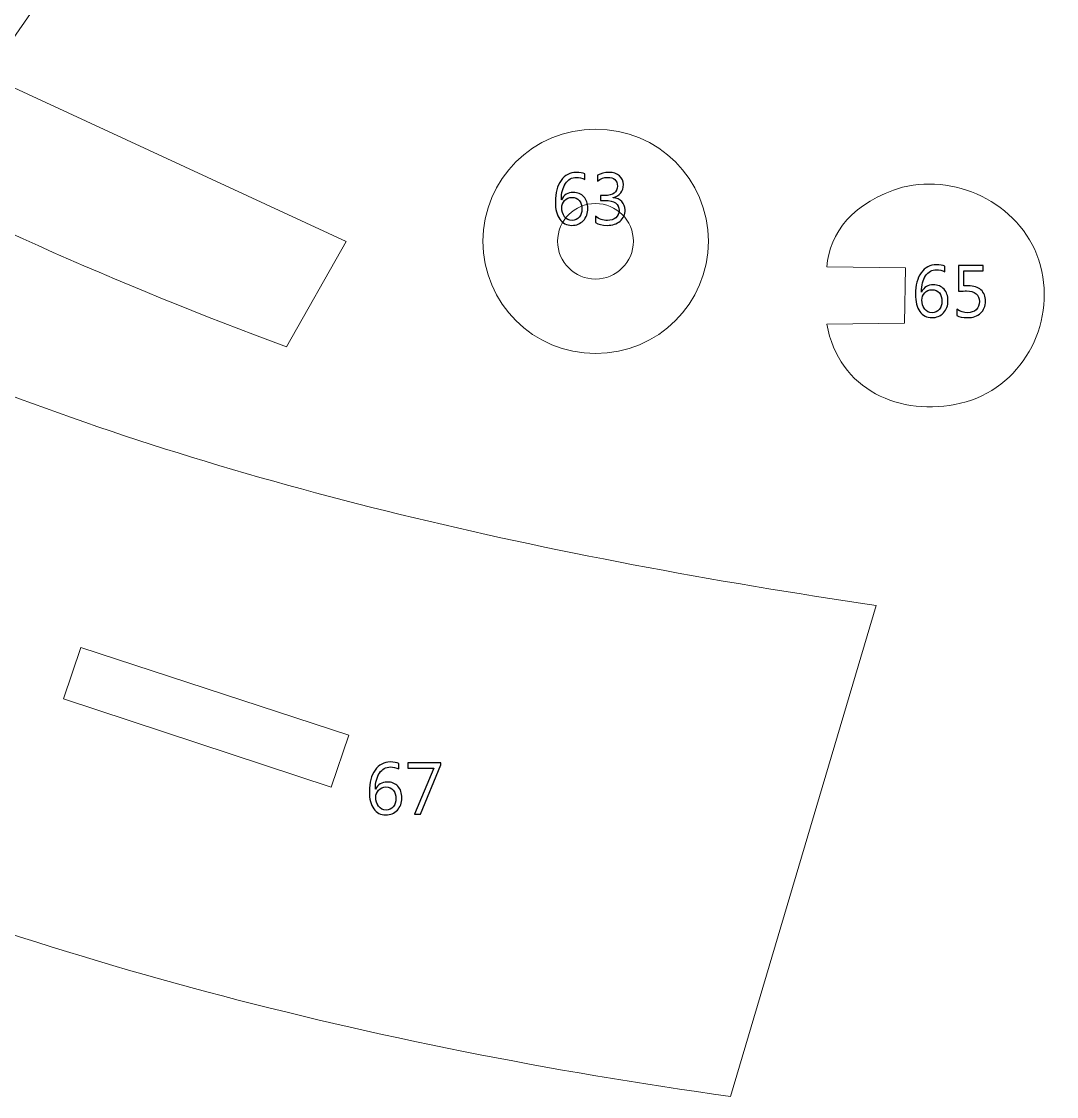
# Model space of a CAD drawing. Header units: centimetres. Extents: x -19.4 to 19.9, y -26.5 to 22.7.
# Drawn here: x 13.74 to 19.73, y -18.12 to -11.9 of the extents above; entities that cross this region are included whole.
import ezdxf

# ---------------------------------------------------------------- set-up
doc = ezdxf.new("R2010")
doc.units = ezdxf.units.CM
doc.header["$MEASUREMENT"] = 0
doc.layers.add('Camada 1', color=7, linetype='Continuous')

msp = doc.modelspace()

# ---------------------------------------------------------------- linework, layer by layer
at = {"layer": 'Camada 1', "color": 7, "lineweight": 9}
for centre, major_axis, ratio in [((17.06208, -13.17272), (0.65257, 0), 0.9956633), ((17.06121, -13.17267), (0.2195, 0), 0.995672)]:
    msp.add_ellipse(centre, major_axis=major_axis, ratio=ratio, dxfattribs=at)
for points, knots in [([(7.19645, -11.39078), (7.17834, -11.4777), (7.15261, -11.53528), (7.10658, -11.64964), (7.10658, -11.64964), (7.00426, -11.94824), (6.9458, -12.1205), (7.2625, -12.23736), (7.2625, -12.23736), (7.42524, -12.2847), (7.56222, -12.33634), (7.67792, -12.39158), (7.67792, -12.39158), (8.25612, -12.63074), (8.28379, -13.49284), (8.06222, -14.07244), (8.06222, -14.07244), (7.90312, -14.33174), (8.12985, -14.64468), (8.34635, -14.5721), (8.34635, -14.5721), (8.34635, -14.5721), (10.51261, -13.85516), (10.51261, -13.85516), (10.51261, -13.85516), (10.45027, -13.62004), (10.3866, -13.39248), (10.30282, -13.1574), (10.30282, -13.1574), (10.30282, -13.1574), (9.75943, -13.37982), (9.75943, -13.37982), (9.75943, -13.37982), (9.75943, -13.37982), (9.65196, -13.0734), (9.65196, -13.0734), (9.65196, -13.0734), (9.65196, -13.0734), (10.19293, -12.83964), (10.19293, -12.83964), (10.19293, -12.83964), (10.07545, -12.58512), (9.97469, -12.34292), (9.8446, -12.10114), (9.8446, -12.10114), (9.8446, -12.10114), (9.28561, -12.41004), (9.28561, -12.41004), (9.28561, -12.41004), (9.28561, -12.41004), (9.11823, -12.13246), (9.11823, -12.13246), (9.11823, -12.13246), (9.11823, -12.13246), (9.67372, -11.81196), (9.67372, -11.81196), (9.67372, -11.81196), (9.54626, -11.59628), (9.42556, -11.4123), (9.2911, -11.21652), (9.2911, -11.21652), (9.2911, -11.21652), (8.7758, -11.55694), (8.7758, -11.55694), (8.7758, -11.55694), (8.7758, -11.55694), (8.59966, -11.28924), (8.59966, -11.28924), (8.59966, -11.28924), (8.59966, -11.28924), (9.08363, -10.9607), (9.08363, -10.9607), (9.08363, -10.9607), (8.93983, -10.76064), (8.80629, -10.5467), (8.67396, -10.342), (8.67396, -10.342), (8.67396, -10.342), (8.14573, -10.66632), (8.14573, -10.66632), (8.14573, -10.66632), (8.14573, -10.66632), (8.00262, -10.38486), (8.00262, -10.38486), (8.00262, -10.38486), (8.00262, -10.38486), (8.52443, -10.04256), (8.52443, -10.04256), (8.52443, -10.04256), (8.0212, -9.0515), (8.70751, -8.2985), (9.46802, -8.13704), (9.46802, -8.13704), (11.09261, -7.8101), (12.4897, -7.95706), (13.98482, -8.7694), (13.98482, -8.7694), (14.99996, -9.29474), (16.00137, -9.92246), (16.99467, -10.55402), (16.99467, -10.55402), (17.6037, -10.88394), (18.02344, -11.20762), (18.71948, -11.44536), (18.71948, -11.44536), (18.93572, -11.51192), (19.05844, -11.5514), (19.13972, -11.50868), (19.13972, -11.50868), (19.46327, -10.98524), (19.65925, -10.21248), (19.61815, -8.4746), (19.61815, -8.4746), (19.50839, -6.9784), (19.39746, -6.24118), (19.06685, -5.72082), (19.06685, -5.72082), (18.54663, -5.42754), (16.84974, -5.4812), (14.59497, -5.70444), (14.59497, -5.70444), (13.02089, -5.8212), (11.37442, -6.12376), (9.63661, -6.09544), (9.63661, -6.09544), (8.8524, -6.07016), (8.2565, -5.0562), (7.49029, -3.89738), (7.49029, -3.89738), (7.07465, -3.96578), (6.73533, -3.89846), (6.51279, -3.7086), (6.51279, -3.7086), (6.29751, -3.49826), (6.17681, -3.24938), (6.18123, -2.95512), (6.18123, -2.95512), (6.18213, -2.87114), (6.12349, -2.8403), (6.03036, -2.87408), (6.03036, -2.87408), (4.90413, -3.1053), (3.83605, -3.23604), (2.85293, -3.22862), (2.85293, -3.22862), (2.85293, -3.22862), (2.20467, -3.24034), (2.20467, -3.24034), (2.20467, -3.24034), (1.31001, -3.25706), (0.76008, -3.42442), (0.61744, -3.98142), (0.61744, -3.98142), (0.5844, -4.14354), (0.59169, -5.23704), (0.59013, -5.44748), (0.59013, -5.44748), (0.59013, -5.44748), (0.59369, -7.65022), (0.59369, -7.65022), (0.59369, -7.65022), (0.59369, -7.65022), (2.63687, -7.653), (2.63687, -7.653), (2.63687, -7.653), (2.63687, -7.653), (2.63373, -7.97834), (2.63373, -7.97834), (2.63373, -7.97834), (2.63373, -7.97834), (0.59327, -7.98396), (0.59327, -7.98396), (0.59327, -7.98396), (0.59327, -7.98396), (0.6027, -10.72576), (0.6027, -10.72576), (0.6027, -10.72576), (0.6027, -10.72576), (1.1918, -10.78494), (1.1918, -10.78494), (1.1918, -10.78494), (1.1918, -10.78494), (1.47828, -9.17798), (1.47828, -9.17798), (1.47828, -9.17798), (1.47828, -9.17798), (3.30648, -9.44822), (3.30648, -9.44822), (3.30648, -9.44822), (3.30648, -9.44822), (3.00578, -10.99664), (3.00578, -10.99664), (3.00578, -10.99664), (3.00578, -10.99664), (3.96695, -11.09554), (3.96695, -11.09554), (3.96695, -11.09554), (3.97141, -10.7116), (4.01579, -10.34626), (4.11147, -10.00816), (4.11147, -10.00816), (4.24042, -9.56108), (4.39908, -9.2238), (4.63538, -9.14708), (4.63538, -9.14708), (4.63538, -9.14708), (6.56322, -9.14732), (6.56322, -9.14732), (6.56322, -9.14732), (6.70063, -9.15452), (6.76234, -9.3749), (6.71689, -9.719), (6.71689, -9.719), (6.68061, -10.09176), (6.42141, -10.4), (6.28219, -10.7906), (6.28219, -10.7906), (6.19002, -11.04918), (6.21334, -11.09912), (6.41761, -11.09774), (6.41761, -11.09774), (6.41761, -11.09774), (7.05509, -11.09466), (7.05509, -11.09466), (7.05509, -11.09466), (7.14054, -11.12192), (7.21906, -11.23272), (7.19645, -11.39078)], [0, 0, 0, 0, 0.0172414, 0.0172414, 0.0172414, 0.0172414, 0.0344828, 0.0344828, 0.0344828, 0.0344828, 0.0517241, 0.0517241, 0.0517241, 0.0517241, 0.0689655, 0.0689655, 0.0689655, 0.0689655, 0.0862069, 0.0862069, 0.0862069, 0.0862069, 0.1034483, 0.1034483, 0.1034483, 0.1034483, 0.1206897, 0.1206897, 0.1206897, 0.1206897, 0.137931, 0.137931, 0.137931, 0.137931, 0.1551724, 0.1551724, 0.1551724, 0.1551724, 0.1724138, 0.1724138, 0.1724138, 0.1724138, 0.1896552, 0.1896552, 0.1896552, 0.1896552, 0.2068966, 0.2068966, 0.2068966, 0.2068966, 0.2241379, 0.2241379, 0.2241379, 0.2241379, 0.2413793, 0.2413793, 0.2413793, 0.2413793, 0.2586207, 0.2586207, 0.2586207, 0.2586207, 0.2758621, 0.2758621, 0.2758621, 0.2758621, 0.2931034, 0.2931034, 0.2931034, 0.2931034, 0.3103448, 0.3103448, 0.3103448, 0.3103448, 0.3275862, 0.3275862, 0.3275862, 0.3275862, 0.3448276, 0.3448276, 0.3448276, 0.3448276, 0.362069, 0.362069, 0.362069, 0.362069, 0.3793103, 0.3793103, 0.3793103, 0.3793103, 0.3965517, 0.3965517, 0.3965517, 0.3965517, 0.4137931, 0.4137931, 0.4137931, 0.4137931, 0.4310345, 0.4310345, 0.4310345, 0.4310345, 0.4482759, 0.4482759, 0.4482759, 0.4482759, 0.4655172, 0.4655172, 0.4655172, 0.4655172, 0.4827586, 0.4827586, 0.4827586, 0.4827586, 0.5, 0.5, 0.5, 0.5, 0.5172414, 0.5172414, 0.5172414, 0.5172414, 0.5344828, 0.5344828, 0.5344828, 0.5344828, 0.5517241, 0.5517241, 0.5517241, 0.5517241, 0.5689655, 0.5689655, 0.5689655, 0.5689655, 0.5862069, 0.5862069, 0.5862069, 0.5862069, 0.6034483, 0.6034483, 0.6034483, 0.6034483, 0.6206897, 0.6206897, 0.6206897, 0.6206897, 0.637931, 0.637931, 0.637931, 0.637931, 0.6551724, 0.6551724, 0.6551724, 0.6551724, 0.6724138, 0.6724138, 0.6724138, 0.6724138, 0.6896552, 0.6896552, 0.6896552, 0.6896552, 0.7068966, 0.7068966, 0.7068966, 0.7068966, 0.7241379, 0.7241379, 0.7241379, 0.7241379, 0.7413793, 0.7413793, 0.7413793, 0.7413793, 0.7586207, 0.7586207, 0.7586207, 0.7586207, 0.7758621, 0.7758621, 0.7758621, 0.7758621, 0.7931034, 0.7931034, 0.7931034, 0.7931034, 0.8103448, 0.8103448, 0.8103448, 0.8103448, 0.8275862, 0.8275862, 0.8275862, 0.8275862, 0.8448276, 0.8448276, 0.8448276, 0.8448276, 0.862069, 0.862069, 0.862069, 0.862069, 0.8793103, 0.8793103, 0.8793103, 0.8793103, 0.8965517, 0.8965517, 0.8965517, 0.8965517, 0.9137931, 0.9137931, 0.9137931, 0.9137931, 0.9310345, 0.9310345, 0.9310345, 0.9310345, 0.9482759, 0.9482759, 0.9482759, 0.9482759, 0.9655172, 0.9655172, 0.9655172, 0.9655172, 1, 1, 1, 1]), ([(9.93121, -10.94648), (9.93121, -10.94648), (11.92697, -8.74734), (11.92697, -8.74734), (11.92697, -8.74734), (13.38951, -9.7434), (14.99683, -10.55588), (16.74211, -11.19342), (16.74211, -11.19342), (16.74211, -11.19342), (16.34909, -11.85574), (16.34909, -11.85574), (16.34909, -11.85574), (16.34909, -11.85574), (14.40107, -10.97), (14.40107, -10.97), (14.40107, -10.97), (14.40107, -10.97), (13.53987, -12.21242), (13.53987, -12.21242), (13.53987, -12.21242), (13.53987, -12.21242), (15.61777, -13.17442), (15.61777, -13.17442), (15.61777, -13.17442), (15.61777, -13.17442), (15.27133, -13.78306), (15.27133, -13.78306), (15.27133, -13.78306), (13.30771, -13.05998), (11.53683, -12.10334), (9.93121, -10.94648)], [0, 0, 0, 0, 0.1111111, 0.1111111, 0.1111111, 0.1111111, 0.2222222, 0.2222222, 0.2222222, 0.2222222, 0.3333333, 0.3333333, 0.3333333, 0.3333333, 0.4444444, 0.4444444, 0.4444444, 0.4444444, 0.5555556, 0.5555556, 0.5555556, 0.5555556, 0.6666667, 0.6666667, 0.6666667, 0.6666667, 0.7777778, 0.7777778, 0.7777778, 0.7777778, 1, 1, 1, 1]), ([(18.85047, -13.64656), (18.85047, -13.64656), (18.85609, -13.32634), (18.85609, -13.32634), (18.85609, -13.32634), (18.85609, -13.32634), (18.40037, -13.32034), (18.40037, -13.32034), (18.40037, -13.32034), (18.41571, -13.12668), (18.55053, -12.94306), (18.83885, -12.8599), (18.83885, -12.8599), (19.16195, -12.778), (19.54449, -12.96752), (19.63735, -13.31408), (19.63735, -13.31408), (19.73021, -13.66064), (19.52325, -14.02866), (19.17519, -14.11056), (19.17519, -14.11056), (18.82713, -14.19246), (18.46859, -14.03476), (18.40069, -13.65188), (18.40069, -13.65188), (18.40069, -13.65188), (18.85047, -13.64656), (18.85047, -13.64656)], [0, 0, 0, 0, 0.125, 0.125, 0.125, 0.125, 0.25, 0.25, 0.25, 0.25, 0.375, 0.375, 0.375, 0.375, 0.5, 0.5, 0.5, 0.5, 0.625, 0.625, 0.625, 0.625, 0.75, 0.75, 0.75, 0.75, 1, 1, 1, 1]), ([(11.65925, -13.7915), (11.65925, -13.7915), (13.13513, -14.46908), (13.13513, -14.46908), (13.13513, -14.46908), (13.13513, -14.46908), (13.43127, -13.96966), (13.43127, -13.96966), (13.43127, -13.96966), (14.99609, -14.59354), (16.77791, -15.00016), (18.68551, -15.28084), (18.68551, -15.28084), (18.68551, -15.28084), (17.84185, -18.12468), (17.84185, -18.12468), (17.84185, -18.12468), (15.74639, -17.83198), (13.79661, -17.32058), (12.01115, -16.56244), (12.01115, -16.56244), (12.01115, -16.56244), (12.27505, -16.05978), (12.27505, -16.05978), (12.27505, -16.05978), (12.27505, -16.05978), (10.82839, -15.42656), (10.82839, -15.42656), (10.82839, -15.42656), (10.82839, -15.42656), (11.65925, -13.7915), (11.65925, -13.7915)], [0, 0, 0, 0, 0.1111111, 0.1111111, 0.1111111, 0.1111111, 0.2222222, 0.2222222, 0.2222222, 0.2222222, 0.3333333, 0.3333333, 0.3333333, 0.3333333, 0.4444444, 0.4444444, 0.4444444, 0.4444444, 0.5555556, 0.5555556, 0.5555556, 0.5555556, 0.6666667, 0.6666667, 0.6666667, 0.6666667, 0.7777778, 0.7777778, 0.7777778, 0.7777778, 1, 1, 1, 1]), ([(14.08195, -15.52386), (14.08195, -15.52386), (13.98133, -15.82212), (13.98133, -15.82212), (13.98133, -15.82212), (13.98133, -15.82212), (15.53105, -16.33398), (15.53105, -16.33398), (15.53105, -16.33398), (15.53105, -16.33398), (15.63369, -16.0317), (15.63369, -16.0317), (15.63369, -16.0317), (15.63369, -16.0317), (14.08195, -15.52386), (14.08195, -15.52386)], [0, 0, 0, 0, 0.2, 0.2, 0.2, 0.2, 0.4, 0.4, 0.4, 0.4, 0.6, 0.6, 0.6, 0.6, 1, 1, 1, 1])]:
    msp.add_open_spline(points, degree=3, knots=knots, dxfattribs=at)
at = {"layer": 'Camada 1', "color": 7}
for points, knots in [([(16.99882, -12.78217), (16.99882, -12.78217), (16.99882, -12.81427), (16.99882, -12.81427), (16.99882, -12.81427), (16.98351, -12.80644), (16.96742, -12.80249), (16.95049, -12.80249), (16.95049, -12.80249), (16.92424, -12.80249), (16.90322, -12.8142), (16.88741, -12.83762), (16.88741, -12.83762), (16.87168, -12.86105), (16.86378, -12.89244), (16.86378, -12.93174), (16.86378, -12.93174), (16.86378, -12.93174), (16.86462, -12.93174), (16.86462, -12.93174), (16.86462, -12.93174), (16.87838, -12.90373), (16.90096, -12.88969), (16.93236, -12.88969), (16.93236, -12.88969), (16.95825, -12.88969), (16.97878, -12.89802), (16.99409, -12.9146), (16.99409, -12.9146), (17.0094, -12.93125), (17.01702, -12.95347), (17.01702, -12.98134), (17.01702, -12.98134), (17.01702, -13.01041), (17.00827, -13.03419), (16.99078, -13.0526), (16.99078, -13.0526), (16.97328, -13.07102), (16.95105, -13.08019), (16.9241, -13.08019), (16.9241, -13.08019), (16.89433, -13.08019), (16.87097, -13.06834), (16.85404, -13.04463), (16.85404, -13.04463), (16.83711, -13.02092), (16.82864, -12.98762), (16.82864, -12.94472), (16.82864, -12.94472), (16.82864, -12.89273), (16.83972, -12.85124), (16.86187, -12.82027), (16.86187, -12.82027), (16.88403, -12.78922), (16.91331, -12.7737), (16.94964, -12.7737), (16.94964, -12.7737), (16.97031, -12.7737), (16.98668, -12.77652), (16.99882, -12.78217)], [0, 0, 0, 0, 0.0625, 0.0625, 0.0625, 0.0625, 0.125, 0.125, 0.125, 0.125, 0.1875, 0.1875, 0.1875, 0.1875, 0.25, 0.25, 0.25, 0.25, 0.3125, 0.3125, 0.3125, 0.3125, 0.375, 0.375, 0.375, 0.375, 0.4375, 0.4375, 0.4375, 0.4375, 0.5, 0.5, 0.5, 0.5, 0.5625, 0.5625, 0.5625, 0.5625, 0.625, 0.625, 0.625, 0.625, 0.6875, 0.6875, 0.6875, 0.6875, 0.75, 0.75, 0.75, 0.75, 0.8125, 0.8125, 0.8125, 0.8125, 0.875, 0.875, 0.875, 0.875, 1, 1, 1, 1]), ([(17.06104, -13.0641), (17.06104, -13.0641), (17.06104, -13.0277), (17.06104, -13.0277), (17.06104, -13.0277), (17.08129, -13.04378), (17.10422, -13.05183), (17.12969, -13.05183), (17.12969, -13.05183), (17.15044, -13.05183), (17.16695, -13.04668), (17.17929, -13.0363), (17.17929, -13.0363), (17.19164, -13.02593), (17.19778, -13.01196), (17.19778, -12.99447), (17.19778, -12.99447), (17.19778, -12.95566), (17.17026, -12.93626), (17.1153, -12.93626), (17.1153, -12.93626), (17.1153, -12.93626), (17.09068, -12.93626), (17.09068, -12.93626), (17.09068, -12.93626), (17.09068, -12.93626), (17.09068, -12.90747), (17.09068, -12.90747), (17.09068, -12.90747), (17.09068, -12.90747), (17.1141, -12.90747), (17.1141, -12.90747), (17.1141, -12.90747), (17.16314, -12.90747), (17.18762, -12.88927), (17.18762, -12.85293), (17.18762, -12.85293), (17.18762, -12.81928), (17.16892, -12.80249), (17.13153, -12.80249), (17.13153, -12.80249), (17.11064, -12.80249), (17.09096, -12.80954), (17.07247, -12.82365), (17.07247, -12.82365), (17.07247, -12.82365), (17.07247, -12.79063), (17.07247, -12.79063), (17.07247, -12.79063), (17.09152, -12.77934), (17.11403, -12.7737), (17.13992, -12.7737), (17.13992, -12.7737), (17.1649, -12.7737), (17.18487, -12.78033), (17.1999, -12.79352), (17.1999, -12.79352), (17.21485, -12.80679), (17.22233, -12.82372), (17.22233, -12.8444), (17.22233, -12.8444), (17.22233, -12.88341), (17.20251, -12.90853), (17.16278, -12.91968), (17.16278, -12.91968), (17.16278, -12.91968), (17.16278, -12.92052), (17.16278, -12.92052), (17.16278, -12.92052), (17.18409, -12.92257), (17.20102, -12.93005), (17.21358, -12.94296), (17.21358, -12.94296), (17.22621, -12.95587), (17.23249, -12.97196), (17.23249, -12.99122), (17.23249, -12.99122), (17.23249, -13.01789), (17.22297, -13.03934), (17.20385, -13.05571), (17.20385, -13.05571), (17.18473, -13.07201), (17.15954, -13.08019), (17.12828, -13.08019), (17.12828, -13.08019), (17.10013, -13.08019), (17.07769, -13.07483), (17.06104, -13.0641)], [0, 0, 0, 0, 0.0434783, 0.0434783, 0.0434783, 0.0434783, 0.0869565, 0.0869565, 0.0869565, 0.0869565, 0.1304348, 0.1304348, 0.1304348, 0.1304348, 0.173913, 0.173913, 0.173913, 0.173913, 0.2173913, 0.2173913, 0.2173913, 0.2173913, 0.2608696, 0.2608696, 0.2608696, 0.2608696, 0.3043478, 0.3043478, 0.3043478, 0.3043478, 0.3478261, 0.3478261, 0.3478261, 0.3478261, 0.3913043, 0.3913043, 0.3913043, 0.3913043, 0.4347826, 0.4347826, 0.4347826, 0.4347826, 0.4782609, 0.4782609, 0.4782609, 0.4782609, 0.5217391, 0.5217391, 0.5217391, 0.5217391, 0.5652174, 0.5652174, 0.5652174, 0.5652174, 0.6086957, 0.6086957, 0.6086957, 0.6086957, 0.6521739, 0.6521739, 0.6521739, 0.6521739, 0.6956522, 0.6956522, 0.6956522, 0.6956522, 0.7391304, 0.7391304, 0.7391304, 0.7391304, 0.7826087, 0.7826087, 0.7826087, 0.7826087, 0.826087, 0.826087, 0.826087, 0.826087, 0.8695652, 0.8695652, 0.8695652, 0.8695652, 0.9130435, 0.9130435, 0.9130435, 0.9130435, 1, 1, 1, 1]), ([(16.92481, -12.91848), (16.90731, -12.91848), (16.89313, -12.9244), (16.88226, -12.93626), (16.88226, -12.93626), (16.87133, -12.94818), (16.86589, -12.96215), (16.86589, -12.97831), (16.86589, -12.97831), (16.86589, -12.99863), (16.87133, -13.01591), (16.88212, -13.03031), (16.88212, -13.03031), (16.89292, -13.04463), (16.90731, -13.05183), (16.92523, -13.05183), (16.92523, -13.05183), (16.9423, -13.05183), (16.95613, -13.04555), (16.96657, -13.03306), (16.96657, -13.03306), (16.97709, -13.02057), (16.98231, -13.00477), (16.98231, -12.98558), (16.98231, -12.98558), (16.98231, -12.96455), (16.9773, -12.94818), (16.96721, -12.93626), (16.96721, -12.93626), (16.95712, -12.9244), (16.94301, -12.91848), (16.92481, -12.91848)], [0, 0, 0, 0, 0.1111111, 0.1111111, 0.1111111, 0.1111111, 0.2222222, 0.2222222, 0.2222222, 0.2222222, 0.3333333, 0.3333333, 0.3333333, 0.3333333, 0.4444444, 0.4444444, 0.4444444, 0.4444444, 0.5555556, 0.5555556, 0.5555556, 0.5555556, 0.6666667, 0.6666667, 0.6666667, 0.6666667, 0.7777778, 0.7777778, 0.7777778, 0.7777778, 1, 1, 1, 1]), ([(19.08369, -13.31671), (19.08369, -13.31671), (19.08369, -13.34881), (19.08369, -13.34881), (19.08369, -13.34881), (19.06838, -13.34098), (19.0523, -13.33703), (19.03536, -13.33703), (19.03536, -13.33703), (19.00911, -13.33703), (18.98809, -13.34874), (18.97228, -13.37217), (18.97228, -13.37217), (18.95655, -13.39559), (18.94865, -13.42699), (18.94865, -13.46629), (18.94865, -13.46629), (18.94865, -13.46629), (18.94949, -13.46629), (18.94949, -13.46629), (18.94949, -13.46629), (18.96325, -13.43828), (18.98583, -13.42424), (19.01723, -13.42424), (19.01723, -13.42424), (19.04312, -13.42424), (19.06365, -13.43256), (19.07897, -13.44914), (19.07897, -13.44914), (19.09428, -13.46579), (19.1019, -13.48802), (19.1019, -13.51589), (19.1019, -13.51589), (19.1019, -13.54496), (19.09315, -13.56874), (19.07565, -13.58715), (19.07565, -13.58715), (19.05815, -13.60557), (19.03593, -13.61474), (19.00897, -13.61474), (19.00897, -13.61474), (18.9792, -13.61474), (18.95584, -13.60289), (18.93891, -13.57918), (18.93891, -13.57918), (18.92198, -13.55547), (18.91351, -13.52217), (18.91351, -13.47927), (18.91351, -13.47927), (18.91351, -13.42727), (18.92459, -13.38578), (18.94674, -13.35481), (18.94674, -13.35481), (18.9689, -13.32376), (18.99818, -13.30824), (19.03452, -13.30824), (19.03452, -13.30824), (19.05519, -13.30824), (19.07156, -13.31106), (19.08369, -13.31671)], [0, 0, 0, 0, 0.0625, 0.0625, 0.0625, 0.0625, 0.125, 0.125, 0.125, 0.125, 0.1875, 0.1875, 0.1875, 0.1875, 0.25, 0.25, 0.25, 0.25, 0.3125, 0.3125, 0.3125, 0.3125, 0.375, 0.375, 0.375, 0.375, 0.4375, 0.4375, 0.4375, 0.4375, 0.5, 0.5, 0.5, 0.5, 0.5625, 0.5625, 0.5625, 0.5625, 0.625, 0.625, 0.625, 0.625, 0.6875, 0.6875, 0.6875, 0.6875, 0.75, 0.75, 0.75, 0.75, 0.8125, 0.8125, 0.8125, 0.8125, 0.875, 0.875, 0.875, 0.875, 1, 1, 1, 1]), ([(19.1527, -13.60246), (19.1527, -13.60246), (19.1527, -13.56648), (19.1527, -13.56648), (19.1527, -13.56648), (19.17295, -13.57974), (19.19355, -13.58638), (19.2145, -13.58638), (19.2145, -13.58638), (19.23546, -13.58638), (19.25232, -13.58045), (19.26516, -13.5686), (19.26516, -13.5686), (19.27794, -13.55681), (19.28436, -13.54108), (19.28436, -13.52153), (19.28436, -13.52153), (19.28436, -13.50213), (19.27779, -13.48696), (19.26474, -13.4761), (19.26474, -13.4761), (19.25162, -13.46523), (19.23292, -13.4598), (19.20851, -13.4598), (19.20851, -13.4598), (19.20025, -13.4598), (19.18473, -13.46064), (19.16201, -13.46227), (19.16201, -13.46227), (19.16201, -13.46227), (19.16201, -13.31332), (19.16201, -13.31332), (19.16201, -13.31332), (19.16201, -13.31332), (19.30552, -13.31332), (19.30552, -13.31332), (19.30552, -13.31332), (19.30552, -13.31332), (19.30552, -13.3438), (19.30552, -13.3438), (19.30552, -13.3438), (19.30552, -13.3438), (19.19418, -13.3438), (19.19418, -13.3438), (19.19418, -13.3438), (19.19418, -13.3438), (19.19418, -13.43101), (19.19418, -13.43101), (19.19418, -13.43101), (19.20329, -13.43045), (19.21168, -13.43016), (19.21944, -13.43016), (19.21944, -13.43016), (19.25112, -13.43016), (19.27568, -13.43814), (19.29303, -13.45401), (19.29303, -13.45401), (19.31039, -13.46989), (19.31907, -13.49169), (19.31907, -13.51935), (19.31907, -13.51935), (19.31907, -13.54799), (19.30976, -13.57107), (19.29106, -13.58849), (19.29106, -13.58849), (19.27236, -13.60599), (19.24668, -13.61474), (19.21415, -13.61474), (19.21415, -13.61474), (19.18671, -13.61474), (19.16624, -13.61065), (19.1527, -13.60246)], [0, 0, 0, 0, 0.0526316, 0.0526316, 0.0526316, 0.0526316, 0.1052632, 0.1052632, 0.1052632, 0.1052632, 0.1578947, 0.1578947, 0.1578947, 0.1578947, 0.2105263, 0.2105263, 0.2105263, 0.2105263, 0.2631579, 0.2631579, 0.2631579, 0.2631579, 0.3157895, 0.3157895, 0.3157895, 0.3157895, 0.3684211, 0.3684211, 0.3684211, 0.3684211, 0.4210526, 0.4210526, 0.4210526, 0.4210526, 0.4736842, 0.4736842, 0.4736842, 0.4736842, 0.5263158, 0.5263158, 0.5263158, 0.5263158, 0.5789474, 0.5789474, 0.5789474, 0.5789474, 0.6315789, 0.6315789, 0.6315789, 0.6315789, 0.6842105, 0.6842105, 0.6842105, 0.6842105, 0.7368421, 0.7368421, 0.7368421, 0.7368421, 0.7894737, 0.7894737, 0.7894737, 0.7894737, 0.8421053, 0.8421053, 0.8421053, 0.8421053, 0.8947368, 0.8947368, 0.8947368, 0.8947368, 1, 1, 1, 1]), ([(19.00968, -13.45302), (18.99218, -13.45302), (18.978, -13.45895), (18.96713, -13.4708), (18.96713, -13.4708), (18.9562, -13.48273), (18.95076, -13.4967), (18.95076, -13.51286), (18.95076, -13.51286), (18.95076, -13.53318), (18.9562, -13.55046), (18.96699, -13.56486), (18.96699, -13.56486), (18.97779, -13.57918), (18.99218, -13.58638), (19.0101, -13.58638), (19.0101, -13.58638), (19.02718, -13.58638), (19.04101, -13.5801), (19.05145, -13.56761), (19.05145, -13.56761), (19.06196, -13.55512), (19.06718, -13.53932), (19.06718, -13.52012), (19.06718, -13.52012), (19.06718, -13.4991), (19.06217, -13.48273), (19.05208, -13.4708), (19.05208, -13.4708), (19.04199, -13.45895), (19.02788, -13.45302), (19.00968, -13.45302)], [0, 0, 0, 0, 0.1111111, 0.1111111, 0.1111111, 0.1111111, 0.2222222, 0.2222222, 0.2222222, 0.2222222, 0.3333333, 0.3333333, 0.3333333, 0.3333333, 0.4444444, 0.4444444, 0.4444444, 0.4444444, 0.5555556, 0.5555556, 0.5555556, 0.5555556, 0.6666667, 0.6666667, 0.6666667, 0.6666667, 0.7777778, 0.7777778, 0.7777778, 0.7777778, 1, 1, 1, 1]), ([(15.92193, -16.19617), (15.92193, -16.19617), (15.92193, -16.22827), (15.92193, -16.22827), (15.92193, -16.22827), (15.90662, -16.22044), (15.89054, -16.21649), (15.8736, -16.21649), (15.8736, -16.21649), (15.84735, -16.21649), (15.82633, -16.2282), (15.81052, -16.25163), (15.81052, -16.25163), (15.79479, -16.27505), (15.78689, -16.30645), (15.78689, -16.34575), (15.78689, -16.34575), (15.78689, -16.34575), (15.78773, -16.34575), (15.78773, -16.34575), (15.78773, -16.34575), (15.80149, -16.31774), (15.82407, -16.3037), (15.85547, -16.3037), (15.85547, -16.3037), (15.88136, -16.3037), (15.90189, -16.31202), (15.91721, -16.3286), (15.91721, -16.3286), (15.93252, -16.34525), (15.94014, -16.36748), (15.94014, -16.39535), (15.94014, -16.39535), (15.94014, -16.42442), (15.93139, -16.4482), (15.91389, -16.46661), (15.91389, -16.46661), (15.89639, -16.48503), (15.87417, -16.4942), (15.84721, -16.4942), (15.84721, -16.4942), (15.81744, -16.4942), (15.79408, -16.48235), (15.77715, -16.45864), (15.77715, -16.45864), (15.76022, -16.43493), (15.75175, -16.40163), (15.75175, -16.35873), (15.75175, -16.35873), (15.75175, -16.30673), (15.76283, -16.26524), (15.78498, -16.23427), (15.78498, -16.23427), (15.80714, -16.20322), (15.83642, -16.1877), (15.87276, -16.1877), (15.87276, -16.1877), (15.89343, -16.1877), (15.9098, -16.19052), (15.92193, -16.19617)], [0, 0, 0, 0, 0.0625, 0.0625, 0.0625, 0.0625, 0.125, 0.125, 0.125, 0.125, 0.1875, 0.1875, 0.1875, 0.1875, 0.25, 0.25, 0.25, 0.25, 0.3125, 0.3125, 0.3125, 0.3125, 0.375, 0.375, 0.375, 0.375, 0.4375, 0.4375, 0.4375, 0.4375, 0.5, 0.5, 0.5, 0.5, 0.5625, 0.5625, 0.5625, 0.5625, 0.625, 0.625, 0.625, 0.625, 0.6875, 0.6875, 0.6875, 0.6875, 0.75, 0.75, 0.75, 0.75, 0.8125, 0.8125, 0.8125, 0.8125, 0.875, 0.875, 0.875, 0.875, 1, 1, 1, 1]), ([(16.16578, -16.20344), (16.16578, -16.20344), (16.04851, -16.48912), (16.04851, -16.48912), (16.04851, -16.48912), (16.04851, -16.48912), (16.01337, -16.48912), (16.01337, -16.48912), (16.01337, -16.48912), (16.01337, -16.48912), (16.12429, -16.22326), (16.12429, -16.22326), (16.12429, -16.22326), (16.12429, -16.22326), (15.97485, -16.22326), (15.97485, -16.22326), (15.97485, -16.22326), (15.97485, -16.22326), (15.97485, -16.19278), (15.97485, -16.19278), (15.97485, -16.19278), (15.97485, -16.19278), (16.16578, -16.19278), (16.16578, -16.19278), (16.16578, -16.19278), (16.16578, -16.19278), (16.16578, -16.20344), (16.16578, -16.20344)], [0, 0, 0, 0, 0.125, 0.125, 0.125, 0.125, 0.25, 0.25, 0.25, 0.25, 0.375, 0.375, 0.375, 0.375, 0.5, 0.5, 0.5, 0.5, 0.625, 0.625, 0.625, 0.625, 0.75, 0.75, 0.75, 0.75, 1, 1, 1, 1]), ([(15.84792, -16.33248), (15.83042, -16.33248), (15.81624, -16.33841), (15.80537, -16.35026), (15.80537, -16.35026), (15.79444, -16.36219), (15.789, -16.37616), (15.789, -16.39232), (15.789, -16.39232), (15.789, -16.41264), (15.79444, -16.42992), (15.80523, -16.44432), (15.80523, -16.44432), (15.81603, -16.45864), (15.83042, -16.46584), (15.84834, -16.46584), (15.84834, -16.46584), (15.86542, -16.46584), (15.87925, -16.45956), (15.88969, -16.44707), (15.88969, -16.44707), (15.9002, -16.43458), (15.90542, -16.41878), (15.90542, -16.39958), (15.90542, -16.39958), (15.90542, -16.37856), (15.90041, -16.36219), (15.89032, -16.35026), (15.89032, -16.35026), (15.88023, -16.33841), (15.86612, -16.33248), (15.84792, -16.33248)], [0, 0, 0, 0, 0.1111111, 0.1111111, 0.1111111, 0.1111111, 0.2222222, 0.2222222, 0.2222222, 0.2222222, 0.3333333, 0.3333333, 0.3333333, 0.3333333, 0.4444444, 0.4444444, 0.4444444, 0.4444444, 0.5555556, 0.5555556, 0.5555556, 0.5555556, 0.6666667, 0.6666667, 0.6666667, 0.6666667, 0.7777778, 0.7777778, 0.7777778, 0.7777778, 1, 1, 1, 1])]:
    msp.add_open_spline(points, degree=3, knots=knots, dxfattribs=at)
at = {"layer": 'Camada 1', "color": 250, "lineweight": 9}
for points, knots in [([(16.99882, -12.78217), (16.99882, -12.78217), (16.99882, -12.81427), (16.99882, -12.81427), (16.99882, -12.81427), (16.98351, -12.80644), (16.96742, -12.80249), (16.95049, -12.80249), (16.95049, -12.80249), (16.92424, -12.80249), (16.90322, -12.8142), (16.88741, -12.83762), (16.88741, -12.83762), (16.87168, -12.86105), (16.86378, -12.89244), (16.86378, -12.93174), (16.86378, -12.93174), (16.86378, -12.93174), (16.86462, -12.93174), (16.86462, -12.93174), (16.86462, -12.93174), (16.87838, -12.90373), (16.90096, -12.88969), (16.93236, -12.88969), (16.93236, -12.88969), (16.95825, -12.88969), (16.97878, -12.89802), (16.99409, -12.9146), (16.99409, -12.9146), (17.0094, -12.93125), (17.01702, -12.95347), (17.01702, -12.98134), (17.01702, -12.98134), (17.01702, -13.01041), (17.00827, -13.03419), (16.99078, -13.0526), (16.99078, -13.0526), (16.97328, -13.07102), (16.95105, -13.08019), (16.9241, -13.08019), (16.9241, -13.08019), (16.89433, -13.08019), (16.87097, -13.06834), (16.85404, -13.04463), (16.85404, -13.04463), (16.83711, -13.02092), (16.82864, -12.98762), (16.82864, -12.94472), (16.82864, -12.94472), (16.82864, -12.89273), (16.83972, -12.85124), (16.86187, -12.82027), (16.86187, -12.82027), (16.88403, -12.78922), (16.91331, -12.7737), (16.94964, -12.7737), (16.94964, -12.7737), (16.97031, -12.7737), (16.98668, -12.77652), (16.99882, -12.78217)], [0, 0, 0, 0, 0.0625, 0.0625, 0.0625, 0.0625, 0.125, 0.125, 0.125, 0.125, 0.1875, 0.1875, 0.1875, 0.1875, 0.25, 0.25, 0.25, 0.25, 0.3125, 0.3125, 0.3125, 0.3125, 0.375, 0.375, 0.375, 0.375, 0.4375, 0.4375, 0.4375, 0.4375, 0.5, 0.5, 0.5, 0.5, 0.5625, 0.5625, 0.5625, 0.5625, 0.625, 0.625, 0.625, 0.625, 0.6875, 0.6875, 0.6875, 0.6875, 0.75, 0.75, 0.75, 0.75, 0.8125, 0.8125, 0.8125, 0.8125, 0.875, 0.875, 0.875, 0.875, 1, 1, 1, 1]), ([(17.06104, -13.0641), (17.06104, -13.0641), (17.06104, -13.0277), (17.06104, -13.0277), (17.06104, -13.0277), (17.08129, -13.04378), (17.10422, -13.05183), (17.12969, -13.05183), (17.12969, -13.05183), (17.15044, -13.05183), (17.16695, -13.04668), (17.17929, -13.0363), (17.17929, -13.0363), (17.19164, -13.02593), (17.19778, -13.01196), (17.19778, -12.99447), (17.19778, -12.99447), (17.19778, -12.95566), (17.17026, -12.93626), (17.1153, -12.93626), (17.1153, -12.93626), (17.1153, -12.93626), (17.09068, -12.93626), (17.09068, -12.93626), (17.09068, -12.93626), (17.09068, -12.93626), (17.09068, -12.90747), (17.09068, -12.90747), (17.09068, -12.90747), (17.09068, -12.90747), (17.1141, -12.90747), (17.1141, -12.90747), (17.1141, -12.90747), (17.16314, -12.90747), (17.18762, -12.88927), (17.18762, -12.85293), (17.18762, -12.85293), (17.18762, -12.81928), (17.16892, -12.80249), (17.13153, -12.80249), (17.13153, -12.80249), (17.11064, -12.80249), (17.09096, -12.80954), (17.07247, -12.82365), (17.07247, -12.82365), (17.07247, -12.82365), (17.07247, -12.79063), (17.07247, -12.79063), (17.07247, -12.79063), (17.09152, -12.77934), (17.11403, -12.7737), (17.13992, -12.7737), (17.13992, -12.7737), (17.1649, -12.7737), (17.18487, -12.78033), (17.1999, -12.79352), (17.1999, -12.79352), (17.21485, -12.80679), (17.22233, -12.82372), (17.22233, -12.8444), (17.22233, -12.8444), (17.22233, -12.88341), (17.20251, -12.90853), (17.16278, -12.91968), (17.16278, -12.91968), (17.16278, -12.91968), (17.16278, -12.92052), (17.16278, -12.92052), (17.16278, -12.92052), (17.18409, -12.92257), (17.20102, -12.93005), (17.21358, -12.94296), (17.21358, -12.94296), (17.22621, -12.95587), (17.23249, -12.97196), (17.23249, -12.99122), (17.23249, -12.99122), (17.23249, -13.01789), (17.22297, -13.03934), (17.20385, -13.05571), (17.20385, -13.05571), (17.18473, -13.07201), (17.15954, -13.08019), (17.12828, -13.08019), (17.12828, -13.08019), (17.10013, -13.08019), (17.07769, -13.07483), (17.06104, -13.0641)], [0, 0, 0, 0, 0.0434783, 0.0434783, 0.0434783, 0.0434783, 0.0869565, 0.0869565, 0.0869565, 0.0869565, 0.1304348, 0.1304348, 0.1304348, 0.1304348, 0.173913, 0.173913, 0.173913, 0.173913, 0.2173913, 0.2173913, 0.2173913, 0.2173913, 0.2608696, 0.2608696, 0.2608696, 0.2608696, 0.3043478, 0.3043478, 0.3043478, 0.3043478, 0.3478261, 0.3478261, 0.3478261, 0.3478261, 0.3913043, 0.3913043, 0.3913043, 0.3913043, 0.4347826, 0.4347826, 0.4347826, 0.4347826, 0.4782609, 0.4782609, 0.4782609, 0.4782609, 0.5217391, 0.5217391, 0.5217391, 0.5217391, 0.5652174, 0.5652174, 0.5652174, 0.5652174, 0.6086957, 0.6086957, 0.6086957, 0.6086957, 0.6521739, 0.6521739, 0.6521739, 0.6521739, 0.6956522, 0.6956522, 0.6956522, 0.6956522, 0.7391304, 0.7391304, 0.7391304, 0.7391304, 0.7826087, 0.7826087, 0.7826087, 0.7826087, 0.826087, 0.826087, 0.826087, 0.826087, 0.8695652, 0.8695652, 0.8695652, 0.8695652, 0.9130435, 0.9130435, 0.9130435, 0.9130435, 1, 1, 1, 1]), ([(16.92481, -12.91848), (16.90731, -12.91848), (16.89313, -12.9244), (16.88226, -12.93626), (16.88226, -12.93626), (16.87133, -12.94818), (16.86589, -12.96215), (16.86589, -12.97831), (16.86589, -12.97831), (16.86589, -12.99863), (16.87133, -13.01591), (16.88212, -13.03031), (16.88212, -13.03031), (16.89292, -13.04463), (16.90731, -13.05183), (16.92523, -13.05183), (16.92523, -13.05183), (16.9423, -13.05183), (16.95613, -13.04555), (16.96657, -13.03306), (16.96657, -13.03306), (16.97709, -13.02057), (16.98231, -13.00477), (16.98231, -12.98558), (16.98231, -12.98558), (16.98231, -12.96455), (16.9773, -12.94818), (16.96721, -12.93626), (16.96721, -12.93626), (16.95712, -12.9244), (16.94301, -12.91848), (16.92481, -12.91848)], [0, 0, 0, 0, 0.1111111, 0.1111111, 0.1111111, 0.1111111, 0.2222222, 0.2222222, 0.2222222, 0.2222222, 0.3333333, 0.3333333, 0.3333333, 0.3333333, 0.4444444, 0.4444444, 0.4444444, 0.4444444, 0.5555556, 0.5555556, 0.5555556, 0.5555556, 0.6666667, 0.6666667, 0.6666667, 0.6666667, 0.7777778, 0.7777778, 0.7777778, 0.7777778, 1, 1, 1, 1]), ([(19.08369, -13.31671), (19.08369, -13.31671), (19.08369, -13.34881), (19.08369, -13.34881), (19.08369, -13.34881), (19.06838, -13.34098), (19.0523, -13.33703), (19.03536, -13.33703), (19.03536, -13.33703), (19.00911, -13.33703), (18.98809, -13.34874), (18.97228, -13.37217), (18.97228, -13.37217), (18.95655, -13.39559), (18.94865, -13.42699), (18.94865, -13.46629), (18.94865, -13.46629), (18.94865, -13.46629), (18.94949, -13.46629), (18.94949, -13.46629), (18.94949, -13.46629), (18.96325, -13.43828), (18.98583, -13.42424), (19.01723, -13.42424), (19.01723, -13.42424), (19.04312, -13.42424), (19.06365, -13.43256), (19.07897, -13.44914), (19.07897, -13.44914), (19.09428, -13.46579), (19.1019, -13.48802), (19.1019, -13.51589), (19.1019, -13.51589), (19.1019, -13.54496), (19.09315, -13.56874), (19.07565, -13.58715), (19.07565, -13.58715), (19.05815, -13.60557), (19.03593, -13.61474), (19.00897, -13.61474), (19.00897, -13.61474), (18.9792, -13.61474), (18.95584, -13.60289), (18.93891, -13.57918), (18.93891, -13.57918), (18.92198, -13.55547), (18.91351, -13.52217), (18.91351, -13.47927), (18.91351, -13.47927), (18.91351, -13.42727), (18.92459, -13.38578), (18.94674, -13.35481), (18.94674, -13.35481), (18.9689, -13.32376), (18.99818, -13.30824), (19.03452, -13.30824), (19.03452, -13.30824), (19.05519, -13.30824), (19.07156, -13.31106), (19.08369, -13.31671)], [0, 0, 0, 0, 0.0625, 0.0625, 0.0625, 0.0625, 0.125, 0.125, 0.125, 0.125, 0.1875, 0.1875, 0.1875, 0.1875, 0.25, 0.25, 0.25, 0.25, 0.3125, 0.3125, 0.3125, 0.3125, 0.375, 0.375, 0.375, 0.375, 0.4375, 0.4375, 0.4375, 0.4375, 0.5, 0.5, 0.5, 0.5, 0.5625, 0.5625, 0.5625, 0.5625, 0.625, 0.625, 0.625, 0.625, 0.6875, 0.6875, 0.6875, 0.6875, 0.75, 0.75, 0.75, 0.75, 0.8125, 0.8125, 0.8125, 0.8125, 0.875, 0.875, 0.875, 0.875, 1, 1, 1, 1]), ([(19.1527, -13.60246), (19.1527, -13.60246), (19.1527, -13.56648), (19.1527, -13.56648), (19.1527, -13.56648), (19.17295, -13.57974), (19.19355, -13.58638), (19.2145, -13.58638), (19.2145, -13.58638), (19.23546, -13.58638), (19.25232, -13.58045), (19.26516, -13.5686), (19.26516, -13.5686), (19.27794, -13.55681), (19.28436, -13.54108), (19.28436, -13.52153), (19.28436, -13.52153), (19.28436, -13.50213), (19.27779, -13.48696), (19.26474, -13.4761), (19.26474, -13.4761), (19.25162, -13.46523), (19.23292, -13.4598), (19.20851, -13.4598), (19.20851, -13.4598), (19.20025, -13.4598), (19.18473, -13.46064), (19.16201, -13.46227), (19.16201, -13.46227), (19.16201, -13.46227), (19.16201, -13.31332), (19.16201, -13.31332), (19.16201, -13.31332), (19.16201, -13.31332), (19.30552, -13.31332), (19.30552, -13.31332), (19.30552, -13.31332), (19.30552, -13.31332), (19.30552, -13.3438), (19.30552, -13.3438), (19.30552, -13.3438), (19.30552, -13.3438), (19.19418, -13.3438), (19.19418, -13.3438), (19.19418, -13.3438), (19.19418, -13.3438), (19.19418, -13.43101), (19.19418, -13.43101), (19.19418, -13.43101), (19.20329, -13.43045), (19.21168, -13.43016), (19.21944, -13.43016), (19.21944, -13.43016), (19.25112, -13.43016), (19.27568, -13.43814), (19.29303, -13.45401), (19.29303, -13.45401), (19.31039, -13.46989), (19.31907, -13.49169), (19.31907, -13.51935), (19.31907, -13.51935), (19.31907, -13.54799), (19.30976, -13.57107), (19.29106, -13.58849), (19.29106, -13.58849), (19.27236, -13.60599), (19.24668, -13.61474), (19.21415, -13.61474), (19.21415, -13.61474), (19.18671, -13.61474), (19.16624, -13.61065), (19.1527, -13.60246)], [0, 0, 0, 0, 0.0526316, 0.0526316, 0.0526316, 0.0526316, 0.1052632, 0.1052632, 0.1052632, 0.1052632, 0.1578947, 0.1578947, 0.1578947, 0.1578947, 0.2105263, 0.2105263, 0.2105263, 0.2105263, 0.2631579, 0.2631579, 0.2631579, 0.2631579, 0.3157895, 0.3157895, 0.3157895, 0.3157895, 0.3684211, 0.3684211, 0.3684211, 0.3684211, 0.4210526, 0.4210526, 0.4210526, 0.4210526, 0.4736842, 0.4736842, 0.4736842, 0.4736842, 0.5263158, 0.5263158, 0.5263158, 0.5263158, 0.5789474, 0.5789474, 0.5789474, 0.5789474, 0.6315789, 0.6315789, 0.6315789, 0.6315789, 0.6842105, 0.6842105, 0.6842105, 0.6842105, 0.7368421, 0.7368421, 0.7368421, 0.7368421, 0.7894737, 0.7894737, 0.7894737, 0.7894737, 0.8421053, 0.8421053, 0.8421053, 0.8421053, 0.8947368, 0.8947368, 0.8947368, 0.8947368, 1, 1, 1, 1]), ([(19.00968, -13.45302), (18.99218, -13.45302), (18.978, -13.45895), (18.96713, -13.4708), (18.96713, -13.4708), (18.9562, -13.48273), (18.95076, -13.4967), (18.95076, -13.51286), (18.95076, -13.51286), (18.95076, -13.53318), (18.9562, -13.55046), (18.96699, -13.56486), (18.96699, -13.56486), (18.97779, -13.57918), (18.99218, -13.58638), (19.0101, -13.58638), (19.0101, -13.58638), (19.02718, -13.58638), (19.04101, -13.5801), (19.05145, -13.56761), (19.05145, -13.56761), (19.06196, -13.55512), (19.06718, -13.53932), (19.06718, -13.52012), (19.06718, -13.52012), (19.06718, -13.4991), (19.06217, -13.48273), (19.05208, -13.4708), (19.05208, -13.4708), (19.04199, -13.45895), (19.02788, -13.45302), (19.00968, -13.45302)], [0, 0, 0, 0, 0.1111111, 0.1111111, 0.1111111, 0.1111111, 0.2222222, 0.2222222, 0.2222222, 0.2222222, 0.3333333, 0.3333333, 0.3333333, 0.3333333, 0.4444444, 0.4444444, 0.4444444, 0.4444444, 0.5555556, 0.5555556, 0.5555556, 0.5555556, 0.6666667, 0.6666667, 0.6666667, 0.6666667, 0.7777778, 0.7777778, 0.7777778, 0.7777778, 1, 1, 1, 1]), ([(15.92193, -16.19617), (15.92193, -16.19617), (15.92193, -16.22827), (15.92193, -16.22827), (15.92193, -16.22827), (15.90662, -16.22044), (15.89054, -16.21649), (15.8736, -16.21649), (15.8736, -16.21649), (15.84735, -16.21649), (15.82633, -16.2282), (15.81052, -16.25163), (15.81052, -16.25163), (15.79479, -16.27505), (15.78689, -16.30645), (15.78689, -16.34575), (15.78689, -16.34575), (15.78689, -16.34575), (15.78773, -16.34575), (15.78773, -16.34575), (15.78773, -16.34575), (15.80149, -16.31774), (15.82407, -16.3037), (15.85547, -16.3037), (15.85547, -16.3037), (15.88136, -16.3037), (15.90189, -16.31202), (15.91721, -16.3286), (15.91721, -16.3286), (15.93252, -16.34525), (15.94014, -16.36748), (15.94014, -16.39535), (15.94014, -16.39535), (15.94014, -16.42442), (15.93139, -16.4482), (15.91389, -16.46661), (15.91389, -16.46661), (15.89639, -16.48503), (15.87417, -16.4942), (15.84721, -16.4942), (15.84721, -16.4942), (15.81744, -16.4942), (15.79408, -16.48235), (15.77715, -16.45864), (15.77715, -16.45864), (15.76022, -16.43493), (15.75175, -16.40163), (15.75175, -16.35873), (15.75175, -16.35873), (15.75175, -16.30673), (15.76283, -16.26524), (15.78498, -16.23427), (15.78498, -16.23427), (15.80714, -16.20322), (15.83642, -16.1877), (15.87276, -16.1877), (15.87276, -16.1877), (15.89343, -16.1877), (15.9098, -16.19052), (15.92193, -16.19617)], [0, 0, 0, 0, 0.0625, 0.0625, 0.0625, 0.0625, 0.125, 0.125, 0.125, 0.125, 0.1875, 0.1875, 0.1875, 0.1875, 0.25, 0.25, 0.25, 0.25, 0.3125, 0.3125, 0.3125, 0.3125, 0.375, 0.375, 0.375, 0.375, 0.4375, 0.4375, 0.4375, 0.4375, 0.5, 0.5, 0.5, 0.5, 0.5625, 0.5625, 0.5625, 0.5625, 0.625, 0.625, 0.625, 0.625, 0.6875, 0.6875, 0.6875, 0.6875, 0.75, 0.75, 0.75, 0.75, 0.8125, 0.8125, 0.8125, 0.8125, 0.875, 0.875, 0.875, 0.875, 1, 1, 1, 1]), ([(16.16578, -16.20344), (16.16578, -16.20344), (16.04851, -16.48912), (16.04851, -16.48912), (16.04851, -16.48912), (16.04851, -16.48912), (16.01337, -16.48912), (16.01337, -16.48912), (16.01337, -16.48912), (16.01337, -16.48912), (16.12429, -16.22326), (16.12429, -16.22326), (16.12429, -16.22326), (16.12429, -16.22326), (15.97485, -16.22326), (15.97485, -16.22326), (15.97485, -16.22326), (15.97485, -16.22326), (15.97485, -16.19278), (15.97485, -16.19278), (15.97485, -16.19278), (15.97485, -16.19278), (16.16578, -16.19278), (16.16578, -16.19278), (16.16578, -16.19278), (16.16578, -16.19278), (16.16578, -16.20344), (16.16578, -16.20344)], [0, 0, 0, 0, 0.125, 0.125, 0.125, 0.125, 0.25, 0.25, 0.25, 0.25, 0.375, 0.375, 0.375, 0.375, 0.5, 0.5, 0.5, 0.5, 0.625, 0.625, 0.625, 0.625, 0.75, 0.75, 0.75, 0.75, 1, 1, 1, 1]), ([(15.84792, -16.33248), (15.83042, -16.33248), (15.81624, -16.33841), (15.80537, -16.35026), (15.80537, -16.35026), (15.79444, -16.36219), (15.789, -16.37616), (15.789, -16.39232), (15.789, -16.39232), (15.789, -16.41264), (15.79444, -16.42992), (15.80523, -16.44432), (15.80523, -16.44432), (15.81603, -16.45864), (15.83042, -16.46584), (15.84834, -16.46584), (15.84834, -16.46584), (15.86542, -16.46584), (15.87925, -16.45956), (15.88969, -16.44707), (15.88969, -16.44707), (15.9002, -16.43458), (15.90542, -16.41878), (15.90542, -16.39958), (15.90542, -16.39958), (15.90542, -16.37856), (15.90041, -16.36219), (15.89032, -16.35026), (15.89032, -16.35026), (15.88023, -16.33841), (15.86612, -16.33248), (15.84792, -16.33248)], [0, 0, 0, 0, 0.1111111, 0.1111111, 0.1111111, 0.1111111, 0.2222222, 0.2222222, 0.2222222, 0.2222222, 0.3333333, 0.3333333, 0.3333333, 0.3333333, 0.4444444, 0.4444444, 0.4444444, 0.4444444, 0.5555556, 0.5555556, 0.5555556, 0.5555556, 0.6666667, 0.6666667, 0.6666667, 0.6666667, 0.7777778, 0.7777778, 0.7777778, 0.7777778, 1, 1, 1, 1])]:
    msp.add_open_spline(points, degree=3, knots=knots, dxfattribs=at)

doc.saveas('drawing.dxf')
